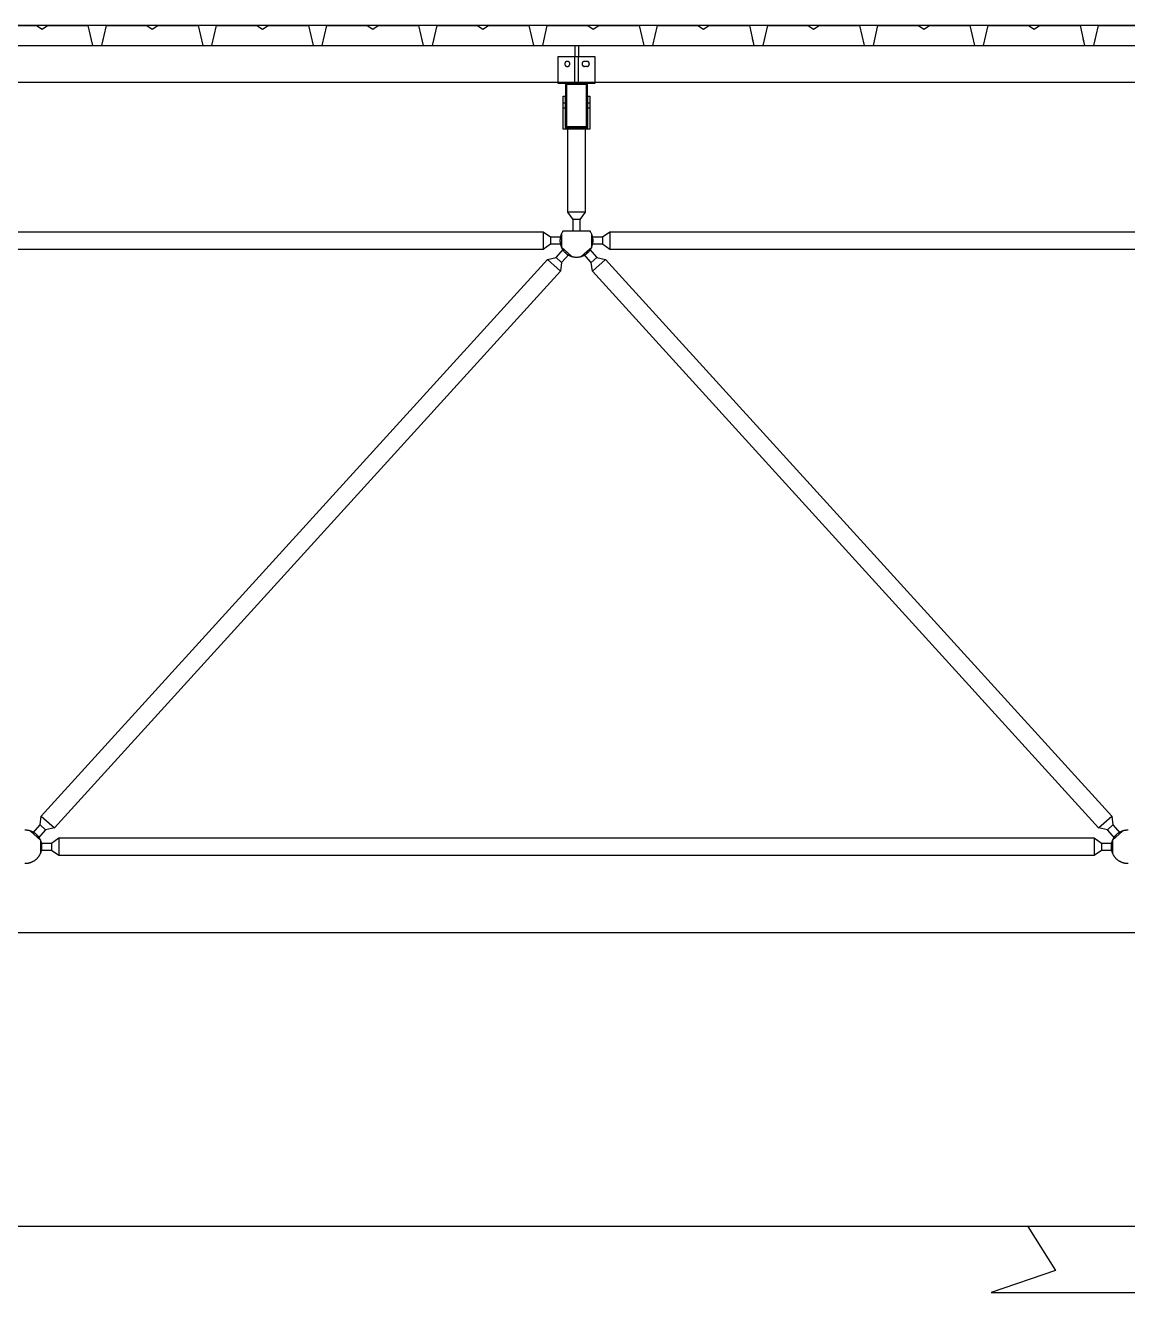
# Model space of a CAD drawing. Header units: centimetres. Extents: x 26200 to 152500, y -600 to 9300.
# Drawn here: x 139364.7 to 139664.7, y 1702 to 2047 of the extents above; entities that cross this region are included whole.
import ezdxf

# ---------------------------------------------------------------- set-up
doc = ezdxf.new("R2010")
doc.units = ezdxf.units.CM
doc.layers.add('ROTAS-KESIT-KANAL-UFLEME', color=20, linetype='Continuous')
doc.layers.add('ROTAS-MIMARI-KESIT', color=8, linetype='Continuous')

msp = doc.modelspace()

# ---------------------------------------------------------------- linework, layer by layer
at = {"layer": 'ROTAS-KESIT-KANAL-UFLEME'}
msp.add_lwpolyline([(139350.43, 1800), (139972.3, 1800), (139972.3, 1720), (139350.43, 1720)], close=True, dxfattribs=at)
msp.add_lwpolyline([(139637.56, 1720), (139645.06, 1708), (139627.56, 1702), (139697.56, 1702), (139680.06, 1708), (139687.56, 1720)], dxfattribs=at)
at = {"layer": 'ROTAS-MIMARI-KESIT'}
for points in [[(147194.7, 2046.99), (129122.2, 2046.99)], [(139356.74, 2046.99), (139367.74, 2046.99), (139369.24, 2045.99), (139370.74, 2046.99), (139381.74, 2046.99), (139382.99, 2041.49), (139385.49, 2041.49), (139385.93, 2043.44)], [(139382.54, 2043.44), (139382.99, 2041.49), (139385.49, 2041.49), (139386.74, 2046.99), (139397.74, 2046.99), (139399.24, 2045.99), (139400.74, 2046.99), (139411.74, 2046.99), (139412.99, 2041.49), (139415.49, 2041.49), (139416.74, 2046.99), (139427.74, 2046.99), (139429.24, 2045.99), (139430.74, 2046.99), (139441.74, 2046.99), (139442.99, 2041.49), (139445.49, 2041.49), (139446.74, 2046.99), (139457.74, 2046.99), (139459.24, 2045.99), (139460.74, 2046.99), (139471.74, 2046.99), (139472.99, 2041.49), (139475.49, 2041.49), (139475.93, 2043.44)], [(139472.54, 2043.44), (139472.99, 2041.49), (139475.49, 2041.49), (139476.74, 2046.99), (139487.74, 2046.99), (139489.24, 2045.99), (139490.74, 2046.99), (139501.74, 2046.99), (139502.99, 2041.49), (139505.49, 2041.49), (139506.74, 2046.99), (139517.74, 2046.99), (139519.24, 2045.99), (139520.74, 2046.99), (139531.74, 2046.99), (139532.99, 2041.49), (139535.49, 2041.49), (139536.74, 2046.99), (139547.74, 2046.99), (139549.24, 2045.99), (139550.74, 2046.99), (139561.74, 2046.99), (139562.99, 2041.49), (139565.49, 2041.49), (139565.93, 2043.44)], [(139562.54, 2043.44), (139562.99, 2041.49), (139565.49, 2041.49), (139566.74, 2046.99), (139577.74, 2046.99), (139579.24, 2045.99), (139580.74, 2046.99), (139591.74, 2046.99), (139592.99, 2041.49), (139595.49, 2041.49), (139596.74, 2046.99), (139607.74, 2046.99), (139609.24, 2045.99), (139610.74, 2046.99), (139621.74, 2046.99), (139622.99, 2041.49), (139625.49, 2041.49), (139626.74, 2046.99), (139637.74, 2046.99), (139639.24, 2045.99), (139640.74, 2046.99), (139651.74, 2046.99), (139652.99, 2041.49), (139655.49, 2041.49), (139655.93, 2043.44)], [(139652.54, 2043.44), (139652.99, 2041.49), (139655.49, 2041.49), (139656.74, 2046.99), (139667.74, 2046.99)], [(138119.7, 2041.49), (147187.2, 2041.49)], [(139514.2, 2041.49), (139514.2, 2038.49)], [(139515.2, 2041.49), (139515.2, 2038.49)], [(139514.2, 2031.49), (139514.2, 2038.49)], [(139515.2, 2031.49), (139515.2, 2038.49)], [(139516.9, 2037.19), (139516.88, 2037.19), (139516.87, 2037.19), (139516.85, 2037.18), (139516.83, 2037.18), (139516.82, 2037.18), (139516.8, 2037.18), (139516.79, 2037.18), (139516.77, 2037.17), (139516.75, 2037.17), (139516.74, 2037.17), (139516.72, 2037.16), (139516.7, 2037.16), (139516.69, 2037.15), (139516.67, 2037.15), (139516.66, 2037.14), (139516.64, 2037.14), (139516.62, 2037.13), (139516.61, 2037.12), (139516.59, 2037.12), (139516.58, 2037.11), (139516.56, 2037.1), (139516.54, 2037.09), (139516.53, 2037.08), (139516.51, 2037.07), (139516.5, 2037.06), (139516.48, 2037.05), (139516.47, 2037.04), (139516.46, 2037.03), (139516.44, 2037.02), (139516.43, 2037.01), (139516.42, 2036.99), (139516.4, 2036.98), (139516.39, 2036.97), (139516.38, 2036.96), (139516.37, 2036.94), (139516.35, 2036.93), (139516.34, 2036.91), (139516.33, 2036.9), (139516.32, 2036.88), (139516.31, 2036.87), (139516.3, 2036.85), (139516.29, 2036.84), (139516.28, 2036.82), (139516.28, 2036.81), (139516.27, 2036.79), (139516.26, 2036.78), (139516.25, 2036.76), (139516.25, 2036.74), (139516.24, 2036.73), (139516.23, 2036.71), (139516.23, 2036.7), (139516.22, 2036.68), (139516.22, 2036.66), (139516.22, 2036.65), (139516.21, 2036.63), (139516.21, 2036.61), (139516.21, 2036.6), (139516.2, 2036.58), (139516.2, 2036.57), (139516.2, 2036.55), (139516.2, 2036.53), (139516.2, 2036.52), (139516.2, 2036.5), (139516.2, 2036.49), (139516.2, 2036.47), (139516.2, 2036.46), (139516.2, 2036.44), (139516.2, 2036.42), (139516.2, 2036.41), (139516.2, 2036.39), (139516.21, 2036.38), (139516.21, 2036.36), (139516.21, 2036.34), (139516.22, 2036.33), (139516.22, 2036.31), (139516.22, 2036.29), (139516.23, 2036.28), (139516.23, 2036.26), (139516.24, 2036.25), (139516.25, 2036.23), (139516.25, 2036.21), (139516.26, 2036.2), (139516.27, 2036.18), (139516.28, 2036.16), (139516.28, 2036.15), (139516.29, 2036.13), (139516.3, 2036.12), (139516.31, 2036.1), (139516.32, 2036.09), (139516.33, 2036.07), (139516.34, 2036.06), (139516.35, 2036.05), (139516.37, 2036.03), (139516.38, 2036.02), (139516.39, 2036), (139516.4, 2035.99), (139516.42, 2035.98), (139516.43, 2035.97), (139516.44, 2035.95), (139516.46, 2035.94), (139516.47, 2035.93), (139516.48, 2035.92), (139516.5, 2035.91), (139516.51, 2035.9), (139516.53, 2035.89), (139516.54, 2035.88), (139516.56, 2035.87), (139516.58, 2035.86), (139516.59, 2035.86), (139516.61, 2035.85), (139516.62, 2035.84), (139516.64, 2035.84), (139516.66, 2035.83), (139516.67, 2035.82), (139516.69, 2035.82), (139516.7, 2035.81), (139516.72, 2035.81), (139516.74, 2035.81), (139516.75, 2035.8), (139516.77, 2035.8), (139516.79, 2035.8), (139516.8, 2035.79), (139516.82, 2035.79), (139516.83, 2035.79), (139516.85, 2035.79), (139516.87, 2035.79), (139516.88, 2035.79), (139516.9, 2035.79)], [(139517.5, 2037.19), (139516.9, 2037.19)], [(139517.5, 2035.79), (139516.9, 2035.79)], [(139517.5, 2035.79), (139517.51, 2035.79), (139517.53, 2035.79), (139517.54, 2035.79), (139517.56, 2035.79), (139517.58, 2035.79), (139517.59, 2035.79), (139517.61, 2035.8), (139517.62, 2035.8), (139517.64, 2035.8), (139517.66, 2035.81), (139517.67, 2035.81), (139517.69, 2035.81), (139517.71, 2035.82), (139517.72, 2035.82), (139517.74, 2035.83), (139517.76, 2035.84), (139517.77, 2035.84), (139517.79, 2035.85), (139517.8, 2035.86), (139517.82, 2035.86), (139517.83, 2035.87), (139517.85, 2035.88), (139517.87, 2035.89), (139517.88, 2035.9), (139517.9, 2035.91), (139517.91, 2035.92), (139517.92, 2035.93), (139517.94, 2035.94), (139517.95, 2035.95), (139517.97, 2035.97), (139517.98, 2035.98), (139517.99, 2035.99), (139518.01, 2036), (139518.02, 2036.02), (139518.03, 2036.03), (139518.04, 2036.05), (139518.05, 2036.06), (139518.06, 2036.07), (139518.07, 2036.09), (139518.08, 2036.1), (139518.09, 2036.12), (139518.1, 2036.13), (139518.11, 2036.15), (139518.12, 2036.16), (139518.13, 2036.18), (139518.13, 2036.2), (139518.14, 2036.21), (139518.15, 2036.23), (139518.15, 2036.25), (139518.16, 2036.26), (139518.17, 2036.28), (139518.17, 2036.29), (139518.17, 2036.31), (139518.18, 2036.33), (139518.18, 2036.34), (139518.19, 2036.36), (139518.19, 2036.38), (139518.19, 2036.39), (139518.19, 2036.41), (139518.19, 2036.42), (139518.2, 2036.44), (139518.2, 2036.46), (139518.2, 2036.47), (139518.2, 2036.49), (139518.2, 2036.5), (139518.2, 2036.52), (139518.2, 2036.53), (139518.19, 2036.55), (139518.19, 2036.57), (139518.19, 2036.58), (139518.19, 2036.6), (139518.19, 2036.61), (139518.18, 2036.63), (139518.18, 2036.65), (139518.17, 2036.66), (139518.17, 2036.68), (139518.17, 2036.7), (139518.16, 2036.71), (139518.15, 2036.73), (139518.15, 2036.74), (139518.14, 2036.76), (139518.13, 2036.78), (139518.13, 2036.79), (139518.12, 2036.81), (139518.11, 2036.82), (139518.1, 2036.84), (139518.09, 2036.85), (139518.08, 2036.87), (139518.07, 2036.88), (139518.06, 2036.9), (139518.05, 2036.91), (139518.04, 2036.93), (139518.03, 2036.94), (139518.02, 2036.96), (139518.01, 2036.97), (139517.99, 2036.98), (139517.98, 2036.99), (139517.97, 2037.01), (139517.95, 2037.02), (139517.94, 2037.03), (139517.92, 2037.04), (139517.91, 2037.05), (139517.9, 2037.06), (139517.88, 2037.07), (139517.87, 2037.08), (139517.85, 2037.09), (139517.83, 2037.1), (139517.82, 2037.11), (139517.8, 2037.12), (139517.79, 2037.12), (139517.77, 2037.13), (139517.76, 2037.14), (139517.74, 2037.14), (139517.72, 2037.15), (139517.71, 2037.15), (139517.69, 2037.16), (139517.67, 2037.16), (139517.66, 2037.17), (139517.64, 2037.17), (139517.62, 2037.17), (139517.61, 2037.18), (139517.59, 2037.18), (139517.58, 2037.18), (139517.56, 2037.18), (139517.54, 2037.18), (139517.53, 2037.19), (139517.51, 2037.19), (139517.5, 2037.19)], [(138119.7, 2031.49), (147187.2, 2031.49)], [(139509.7, 2031.49), (139519.7, 2031.49)], [(139517.7, 2019.19), (139517.7, 2031.19), (139511.7, 2031.19), (139511.7, 2019.19)], [(139511.1, 2025.89), (139511.6, 2025.89)], [(139517.8, 2025.89), (139518.3, 2025.89)], [(139511.1, 2024.49), (139511.6, 2024.49)], [(139517.8, 2024.49), (139518.3, 2024.49)], [(139512.28, 2018.69), (139512.28, 1996.09), (139513.7, 1994.09), (139513.7, 1991.09)], [(139515.7, 1991.09), (139515.7, 1994.09), (139517.11, 1996.09), (139517.11, 2018.69)], [(139517.11, 1996.09), (139512.28, 1996.09)], [(139515.7, 1994.09), (139513.7, 1994.09)], [(139218.8, 1989.39), (139221.8, 1989.39), (139223.8, 1990.8), (139505.6, 1990.8), (139507.6, 1989.39), (139510.6, 1989.39)], [(139505.6, 1990.8), (139505.6, 1985.97)], [(139511.1, 1991.09), (139511.01, 1990.97), (139510.93, 1990.84), (139510.85, 1990.71), (139510.77, 1990.58), (139510.7, 1990.45), (139510.63, 1990.31), (139510.56, 1990.17), (139510.51, 1990.02), (139510.45, 1989.88), (139510.43, 1989.8), (139510.4, 1989.73), (139510.38, 1989.65), (139510.36, 1989.57), (139510.34, 1989.5), (139510.32, 1989.42), (139510.3, 1989.34), (139510.28, 1989.26), (139510.27, 1989.19), (139510.26, 1989.11), (139510.24, 1989.03), (139510.23, 1988.95), (139510.22, 1988.87), (139510.22, 1988.79), (139510.21, 1988.71), (139510.2, 1988.63), (139510.2, 1988.55), (139510.2, 1988.47), (139510.2, 1988.39), (139510.2, 1988.31), (139510.2, 1988.23), (139510.2, 1988.15), (139510.21, 1988.07), (139510.21, 1987.99), (139510.22, 1987.92), (139510.23, 1987.84), (139510.24, 1987.76), (139510.25, 1987.68), (139510.28, 1987.53), (139510.31, 1987.37), (139510.35, 1987.22), (139510.39, 1987.07), (139510.44, 1986.93), (139510.49, 1986.79), (139510.55, 1986.65), (139510.61, 1986.51), (139510.67, 1986.37), (139510.74, 1986.24), (139510.81, 1986.11), (139510.89, 1985.98), (139510.98, 1985.86), (139511.07, 1985.73), (139511.16, 1985.61), (139511.26, 1985.49), (139511.36, 1985.37), (139511.47, 1985.25), (139511.52, 1985.2), (139511.58, 1985.14), (139511.64, 1985.09), (139511.69, 1985.04), (139511.75, 1984.98), (139511.81, 1984.93), (139511.88, 1984.88), (139511.94, 1984.83), (139512, 1984.78), (139512.07, 1984.74), (139512.13, 1984.69), (139512.2, 1984.65), (139512.26, 1984.6), (139512.33, 1984.56), (139512.4, 1984.52), (139512.47, 1984.48), (139512.54, 1984.44), (139512.61, 1984.4), (139512.68, 1984.36), (139512.75, 1984.33), (139512.82, 1984.3), (139512.9, 1984.26), (139512.97, 1984.23), (139513.04, 1984.2), (139513.12, 1984.17), (139513.19, 1984.15), (139513.27, 1984.12), (139513.34, 1984.1), (139513.49, 1984.05), (139513.64, 1984.01), (139513.79, 1983.98), (139513.95, 1983.95), (139514.1, 1983.93), (139514.25, 1983.91), (139514.4, 1983.9), (139514.55, 1983.89), (139514.7, 1983.89), (139514.85, 1983.89), (139515, 1983.9), (139515.15, 1983.91), (139515.3, 1983.93), (139515.45, 1983.95), (139515.6, 1983.98), (139515.75, 1984.01), (139515.9, 1984.05), (139516.05, 1984.1), (139516.13, 1984.12), (139516.2, 1984.15), (139516.28, 1984.17), (139516.35, 1984.2), (139516.43, 1984.23), (139516.5, 1984.26), (139516.57, 1984.3), (139516.64, 1984.33), (139516.71, 1984.36), (139516.79, 1984.4), (139516.86, 1984.44), (139516.93, 1984.48), (139516.99, 1984.52), (139517.06, 1984.56), (139517.13, 1984.6), (139517.2, 1984.65), (139517.26, 1984.69), (139517.33, 1984.74), (139517.39, 1984.78), (139517.46, 1984.83), (139517.52, 1984.88), (139517.58, 1984.93), (139517.64, 1984.98), (139517.7, 1985.04), (139517.76, 1985.09), (139517.82, 1985.14), (139517.87, 1985.2), (139517.93, 1985.25), (139518.04, 1985.37), (139518.14, 1985.49), (139518.24, 1985.61), (139518.33, 1985.73), (139518.42, 1985.86), (139518.5, 1985.98), (139518.58, 1986.11), (139518.65, 1986.24), (139518.72, 1986.37), (139518.79, 1986.51), (139518.85, 1986.65), (139518.9, 1986.79), (139518.95, 1986.93), (139519, 1987.07), (139519.04, 1987.22), (139519.08, 1987.37), (139519.11, 1987.53), (139519.14, 1987.68), (139519.15, 1987.76), (139519.16, 1987.84), (139519.17, 1987.92), (139519.18, 1987.99), (139519.19, 1988.07), (139519.19, 1988.15), (139519.19, 1988.23), (139519.2, 1988.31), (139519.2, 1988.39), (139519.2, 1988.47), (139519.19, 1988.55), (139519.19, 1988.63), (139519.19, 1988.71), (139519.18, 1988.79), (139519.17, 1988.87), (139519.16, 1988.95), (139519.15, 1989.03), (139519.14, 1989.11), (139519.13, 1989.19), (139519.11, 1989.26), (139519.09, 1989.34), (139519.08, 1989.42), (139519.06, 1989.5), (139519.04, 1989.57), (139519.02, 1989.65), (139518.99, 1989.73), (139518.97, 1989.8), (139518.94, 1989.88), (139518.89, 1990.02), (139518.83, 1990.17), (139518.77, 1990.31), (139518.7, 1990.45), (139518.63, 1990.58), (139518.55, 1990.71), (139518.47, 1990.84), (139518.38, 1990.97), (139518.3, 1991.09)], [(139511.1, 1991.09), (139518.3, 1991.09)], [(139518.8, 1989.39), (139521.8, 1989.39), (139523.8, 1990.8), (139805.6, 1990.8), (139807.6, 1989.39), (139810.6, 1989.39)], [(139523.8, 1990.8), (139523.8, 1985.97)], [(139510.6, 1987.39), (139507.6, 1987.39), (139505.6, 1985.97), (139223.8, 1985.97), (139221.8, 1987.39), (139218.8, 1987.39)], [(139507.6, 1989.39), (139507.6, 1987.39)], [(139510.6, 1990.24), (139510.6, 1986.53)], [(139518.8, 1990.24), (139518.8, 1986.53)], [(139810.6, 1987.39), (139807.6, 1987.39), (139805.6, 1985.97), (139523.8, 1985.97), (139521.8, 1987.39), (139518.8, 1987.39)], [(139521.8, 1989.39), (139521.8, 1987.39)], [(139509.18, 1983.81), (139510.66, 1982.46)], [(139510.57, 1986.6), (139513.31, 1984.11)], [(139516.08, 1984.11), (139518.83, 1986.6)], [(139518.73, 1982.46), (139520.21, 1983.81)], [(139506.79, 1983.28), (139510.36, 1980.03)], [(139519.03, 1980.03), (139522.61, 1983.28)], [(139368.73, 1829.31), (139370.21, 1827.97)], [(139369.03, 1831.74), (139372.61, 1828.5)], [(139656.79, 1828.5), (139660.36, 1831.74)], [(139659.18, 1827.97), (139660.66, 1829.31)], [(139364.6, 1818.89), (139364.7, 1818.89), (139364.8, 1818.89), (139364.9, 1818.89), (139365, 1818.9), (139365.1, 1818.9), (139365.2, 1818.92), (139365.31, 1818.93), (139365.41, 1818.94), (139365.52, 1818.96), (139365.62, 1818.98), (139365.73, 1819.01), (139365.83, 1819.03), (139365.94, 1819.06), (139366.04, 1819.09), (139366.15, 1819.13), (139366.25, 1819.16), (139366.35, 1819.2), (139366.46, 1819.25), (139366.56, 1819.29), (139366.66, 1819.34), (139366.76, 1819.39), (139366.86, 1819.44), (139366.96, 1819.5), (139367.06, 1819.56), (139367.16, 1819.62), (139367.26, 1819.68), (139367.35, 1819.75), (139367.44, 1819.82), (139367.53, 1819.89), (139367.62, 1819.97), (139367.71, 1820.04), (139367.8, 1820.12), (139367.88, 1820.2), (139367.96, 1820.29), (139368.04, 1820.37), (139368.12, 1820.46), (139368.19, 1820.55), (139368.26, 1820.64), (139368.33, 1820.73), (139368.4, 1820.83), (139368.46, 1820.92), (139368.53, 1821.02), (139368.58, 1821.12), (139368.64, 1821.22), (139368.69, 1821.32), (139368.75, 1821.42), (139368.79, 1821.52), (139368.84, 1821.63), (139368.88, 1821.73), (139368.92, 1821.83), (139368.96, 1821.94), (139368.99, 1822.04), (139369.02, 1822.15), (139369.05, 1822.25), (139369.08, 1822.36), (139369.1, 1822.46), (139369.12, 1822.57), (139369.14, 1822.67), (139369.16, 1822.78), (139369.17, 1822.88), (139369.18, 1822.98), (139369.19, 1823.08), (139369.19, 1823.19), (139369.2, 1823.29), (139369.2, 1823.39), (139369.2, 1823.49), (139369.19, 1823.59), (139369.19, 1823.69), (139369.18, 1823.79), (139369.17, 1823.89), (139369.16, 1824), (139369.14, 1824.1), (139369.12, 1824.21), (139369.1, 1824.31), (139369.08, 1824.41), (139369.05, 1824.52), (139369.02, 1824.62), (139368.99, 1824.73), (139368.96, 1824.83), (139368.92, 1824.94), (139368.88, 1825.04), (139368.84, 1825.15), (139368.79, 1825.25), (139368.75, 1825.35), (139368.69, 1825.45), (139368.64, 1825.55), (139368.58, 1825.65), (139368.53, 1825.75), (139368.46, 1825.85), (139368.4, 1825.94), (139368.33, 1826.04), (139368.26, 1826.13), (139368.19, 1826.22), (139368.12, 1826.31), (139368.04, 1826.4), (139367.96, 1826.49), (139367.88, 1826.57), (139367.8, 1826.65), (139367.71, 1826.73), (139367.62, 1826.81), (139367.53, 1826.88), (139367.44, 1826.95), (139367.35, 1827.02), (139367.26, 1827.09), (139367.16, 1827.15), (139367.06, 1827.21), (139366.96, 1827.27), (139366.86, 1827.33), (139366.76, 1827.38), (139366.66, 1827.43), (139366.56, 1827.48), (139366.46, 1827.53), (139366.35, 1827.57), (139366.25, 1827.61), (139366.15, 1827.65), (139366.04, 1827.68), (139365.94, 1827.71), (139365.83, 1827.74), (139365.73, 1827.77), (139365.62, 1827.79), (139365.52, 1827.81), (139365.41, 1827.83), (139365.31, 1827.84), (139365.2, 1827.86), (139365.1, 1827.87), (139365, 1827.88), (139364.9, 1827.88), (139364.8, 1827.89), (139364.7, 1827.89), (139364.6, 1827.89)], [(139366.08, 1827.67), (139368.83, 1825.17)], [(139368.8, 1824.39), (139371.8, 1824.39), (139373.8, 1825.8), (139655.6, 1825.8), (139657.6, 1824.39), (139660.6, 1824.39)], [(139368.8, 1825.24), (139368.8, 1821.53)], [(139373.8, 1825.8), (139373.8, 1820.97)], [(139655.6, 1825.8), (139655.6, 1820.97)], [(139664.8, 1827.89), (139664.7, 1827.89), (139664.6, 1827.89), (139664.5, 1827.88), (139664.4, 1827.88), (139664.29, 1827.87), (139664.19, 1827.86), (139664.09, 1827.84), (139663.98, 1827.83), (139663.88, 1827.81), (139663.77, 1827.79), (139663.67, 1827.77), (139663.56, 1827.74), (139663.46, 1827.71), (139663.35, 1827.68), (139663.25, 1827.65), (139663.15, 1827.61), (139663.04, 1827.57), (139662.94, 1827.53), (139662.83, 1827.48), (139662.73, 1827.43), (139662.63, 1827.38), (139662.53, 1827.33), (139662.43, 1827.27), (139662.33, 1827.21), (139662.24, 1827.15), (139662.14, 1827.09), (139662.04, 1827.02), (139661.95, 1826.95), (139661.86, 1826.88), (139661.77, 1826.81), (139661.68, 1826.73), (139661.6, 1826.65), (139661.52, 1826.57), (139661.43, 1826.49), (139661.36, 1826.4), (139661.28, 1826.31), (139661.2, 1826.22), (139661.13, 1826.13), (139661.06, 1826.04), (139661, 1825.94), (139660.93, 1825.85), (139660.87, 1825.75), (139660.81, 1825.65), (139660.75, 1825.55), (139660.7, 1825.45), (139660.65, 1825.35), (139660.6, 1825.25), (139660.56, 1825.15), (139660.51, 1825.04), (139660.47, 1824.94), (139660.44, 1824.83), (139660.4, 1824.73), (139660.37, 1824.62), (139660.34, 1824.52), (139660.32, 1824.41), (139660.29, 1824.31), (139660.27, 1824.21), (139660.25, 1824.1), (139660.24, 1824), (139660.23, 1823.89), (139660.22, 1823.79), (139660.21, 1823.69), (139660.2, 1823.59), (139660.2, 1823.49), (139660.2, 1823.39), (139660.2, 1823.29), (139660.2, 1823.19), (139660.21, 1823.08), (139660.22, 1822.98), (139660.23, 1822.88), (139660.24, 1822.78), (139660.25, 1822.67), (139660.27, 1822.57), (139660.29, 1822.46), (139660.32, 1822.36), (139660.34, 1822.25), (139660.37, 1822.15), (139660.4, 1822.04), (139660.44, 1821.94), (139660.47, 1821.83), (139660.51, 1821.73), (139660.56, 1821.63), (139660.6, 1821.52), (139660.65, 1821.42), (139660.7, 1821.32), (139660.75, 1821.22), (139660.81, 1821.12), (139660.87, 1821.02), (139660.93, 1820.92), (139661, 1820.83), (139661.06, 1820.73), (139661.13, 1820.64), (139661.2, 1820.55), (139661.28, 1820.46), (139661.36, 1820.37), (139661.43, 1820.29), (139661.52, 1820.2), (139661.6, 1820.12), (139661.68, 1820.04), (139661.77, 1819.97), (139661.86, 1819.89), (139661.95, 1819.82), (139662.04, 1819.75), (139662.14, 1819.68), (139662.24, 1819.62), (139662.33, 1819.56), (139662.43, 1819.5), (139662.53, 1819.44), (139662.63, 1819.39), (139662.73, 1819.34), (139662.83, 1819.29), (139662.94, 1819.25), (139663.04, 1819.2), (139663.15, 1819.16), (139663.25, 1819.13), (139663.35, 1819.09), (139663.46, 1819.06), (139663.56, 1819.03), (139663.67, 1819.01), (139663.77, 1818.98), (139663.88, 1818.96), (139663.98, 1818.94), (139664.09, 1818.93), (139664.19, 1818.92), (139664.29, 1818.9), (139664.4, 1818.9), (139664.5, 1818.89), (139664.6, 1818.89), (139664.7, 1818.89), (139664.8, 1818.89)], [(139660.57, 1825.17), (139663.31, 1827.67)], [(139660.6, 1825.24), (139660.6, 1821.53)], [(139660.6, 1822.39), (139657.6, 1822.39), (139655.6, 1820.97), (139373.8, 1820.97), (139371.8, 1822.39), (139368.8, 1822.39)], [(139371.8, 1824.39), (139371.8, 1822.39)], [(139657.6, 1824.39), (139657.6, 1822.39)]]:
    msp.add_lwpolyline(points, dxfattribs=at)
for points in [[(139509.7, 2038.49), (139519.7, 2038.49), (139519.7, 2031.19), (139509.7, 2031.19)], [(139512.9, 2036.49), (139512.9, 2036.5), (139512.9, 2036.52), (139512.9, 2036.53), (139512.89, 2036.55), (139512.89, 2036.57), (139512.89, 2036.58), (139512.89, 2036.6), (139512.89, 2036.61), (139512.88, 2036.63), (139512.88, 2036.65), (139512.87, 2036.66), (139512.87, 2036.68), (139512.87, 2036.7), (139512.86, 2036.71), (139512.85, 2036.73), (139512.85, 2036.74), (139512.84, 2036.76), (139512.83, 2036.78), (139512.83, 2036.79), (139512.82, 2036.81), (139512.81, 2036.82), (139512.8, 2036.84), (139512.79, 2036.85), (139512.78, 2036.87), (139512.77, 2036.88), (139512.76, 2036.9), (139512.75, 2036.91), (139512.74, 2036.93), (139512.73, 2036.94), (139512.72, 2036.96), (139512.71, 2036.97), (139512.69, 2036.98), (139512.68, 2036.99), (139512.67, 2037.01), (139512.65, 2037.02), (139512.64, 2037.03), (139512.62, 2037.04), (139512.61, 2037.05), (139512.6, 2037.06), (139512.58, 2037.07), (139512.57, 2037.08), (139512.55, 2037.09), (139512.53, 2037.1), (139512.52, 2037.11), (139512.5, 2037.12), (139512.49, 2037.12), (139512.47, 2037.13), (139512.46, 2037.14), (139512.44, 2037.14), (139512.42, 2037.15), (139512.41, 2037.15), (139512.39, 2037.16), (139512.37, 2037.16), (139512.36, 2037.17), (139512.34, 2037.17), (139512.32, 2037.17), (139512.31, 2037.18), (139512.29, 2037.18), (139512.28, 2037.18), (139512.26, 2037.18), (139512.24, 2037.18), (139512.23, 2037.19), (139512.21, 2037.19), (139512.2, 2037.19), (139512.18, 2037.19), (139512.17, 2037.19), (139512.15, 2037.18), (139512.13, 2037.18), (139512.12, 2037.18), (139512.1, 2037.18), (139512.09, 2037.18), (139512.07, 2037.17), (139512.05, 2037.17), (139512.04, 2037.17), (139512.02, 2037.16), (139512, 2037.16), (139511.99, 2037.15), (139511.97, 2037.15), (139511.96, 2037.14), (139511.94, 2037.14), (139511.92, 2037.13), (139511.91, 2037.12), (139511.89, 2037.12), (139511.88, 2037.11), (139511.86, 2037.1), (139511.84, 2037.09), (139511.83, 2037.08), (139511.81, 2037.07), (139511.8, 2037.06), (139511.78, 2037.05), (139511.77, 2037.04), (139511.76, 2037.03), (139511.74, 2037.02), (139511.73, 2037.01), (139511.72, 2036.99), (139511.7, 2036.98), (139511.69, 2036.97), (139511.68, 2036.96), (139511.67, 2036.94), (139511.65, 2036.93), (139511.64, 2036.91), (139511.63, 2036.9), (139511.62, 2036.88), (139511.61, 2036.87), (139511.6, 2036.85), (139511.59, 2036.84), (139511.58, 2036.82), (139511.58, 2036.81), (139511.57, 2036.79), (139511.56, 2036.78), (139511.55, 2036.76), (139511.55, 2036.74), (139511.54, 2036.73), (139511.53, 2036.71), (139511.53, 2036.7), (139511.52, 2036.68), (139511.52, 2036.66), (139511.52, 2036.65), (139511.51, 2036.63), (139511.51, 2036.61), (139511.51, 2036.6), (139511.5, 2036.58), (139511.5, 2036.57), (139511.5, 2036.55), (139511.5, 2036.53), (139511.5, 2036.52), (139511.5, 2036.5), (139511.5, 2036.49), (139511.5, 2036.47), (139511.5, 2036.46), (139511.5, 2036.44), (139511.5, 2036.42), (139511.5, 2036.41), (139511.5, 2036.39), (139511.51, 2036.38), (139511.51, 2036.36), (139511.51, 2036.34), (139511.52, 2036.33), (139511.52, 2036.31), (139511.52, 2036.29), (139511.53, 2036.28), (139511.53, 2036.26), (139511.54, 2036.25), (139511.55, 2036.23), (139511.55, 2036.21), (139511.56, 2036.2), (139511.57, 2036.18), (139511.58, 2036.16), (139511.58, 2036.15), (139511.59, 2036.13), (139511.6, 2036.12), (139511.61, 2036.1), (139511.62, 2036.09), (139511.63, 2036.07), (139511.64, 2036.06), (139511.65, 2036.05), (139511.67, 2036.03), (139511.68, 2036.02), (139511.69, 2036), (139511.7, 2035.99), (139511.72, 2035.98), (139511.73, 2035.97), (139511.74, 2035.95), (139511.76, 2035.94), (139511.77, 2035.93), (139511.78, 2035.92), (139511.8, 2035.91), (139511.81, 2035.9), (139511.83, 2035.89), (139511.84, 2035.88), (139511.86, 2035.87), (139511.88, 2035.86), (139511.89, 2035.86), (139511.91, 2035.85), (139511.92, 2035.84), (139511.94, 2035.84), (139511.96, 2035.83), (139511.97, 2035.82), (139511.99, 2035.82), (139512, 2035.81), (139512.02, 2035.81), (139512.04, 2035.81), (139512.05, 2035.8), (139512.07, 2035.8), (139512.09, 2035.8), (139512.1, 2035.79), (139512.12, 2035.79), (139512.13, 2035.79), (139512.15, 2035.79), (139512.17, 2035.79), (139512.18, 2035.79), (139512.2, 2035.79), (139512.21, 2035.79), (139512.23, 2035.79), (139512.24, 2035.79), (139512.26, 2035.79), (139512.28, 2035.79), (139512.29, 2035.79), (139512.31, 2035.8), (139512.32, 2035.8), (139512.34, 2035.8), (139512.36, 2035.81), (139512.37, 2035.81), (139512.39, 2035.81), (139512.41, 2035.82), (139512.42, 2035.82), (139512.44, 2035.83), (139512.46, 2035.84), (139512.47, 2035.84), (139512.49, 2035.85), (139512.5, 2035.86), (139512.52, 2035.86), (139512.53, 2035.87), (139512.55, 2035.88), (139512.57, 2035.89), (139512.58, 2035.9), (139512.6, 2035.91), (139512.61, 2035.92), (139512.62, 2035.93), (139512.64, 2035.94), (139512.65, 2035.95), (139512.67, 2035.97), (139512.68, 2035.98), (139512.69, 2035.99), (139512.71, 2036), (139512.72, 2036.02), (139512.73, 2036.03), (139512.74, 2036.05), (139512.75, 2036.06), (139512.76, 2036.07), (139512.77, 2036.09), (139512.78, 2036.1), (139512.79, 2036.12), (139512.8, 2036.13), (139512.81, 2036.15), (139512.82, 2036.16), (139512.83, 2036.18), (139512.83, 2036.2), (139512.84, 2036.21), (139512.85, 2036.23), (139512.85, 2036.25), (139512.86, 2036.26), (139512.87, 2036.28), (139512.87, 2036.29), (139512.87, 2036.31), (139512.88, 2036.33), (139512.88, 2036.34), (139512.89, 2036.36), (139512.89, 2036.38), (139512.89, 2036.39), (139512.89, 2036.41), (139512.89, 2036.42), (139512.9, 2036.44), (139512.9, 2036.46), (139512.9, 2036.47)], [(139517.4, 2030.89), (139512, 2030.89), (139512, 2019.49), (139517.4, 2019.49)], [(139511.1, 2027.69), (139511.6, 2027.69), (139511.6, 2019.19), (139517.8, 2019.19), (139517.8, 2027.69), (139518.3, 2027.69), (139518.3, 2018.69), (139511.1, 2018.69)], [(139366.72, 1827.09), (139368.73, 1829.31), (139369.03, 1831.74), (139506.79, 1983.28), (139509.18, 1983.81), (139511.2, 1986.03), (139512.68, 1984.68), (139510.66, 1982.46), (139510.36, 1980.03), (139372.61, 1828.5), (139370.21, 1827.97), (139368.2, 1825.75)], [(139661.2, 1825.75), (139659.18, 1827.97), (139656.79, 1828.5), (139519.03, 1980.03), (139518.73, 1982.46), (139516.72, 1984.68), (139518.2, 1986.03), (139520.21, 1983.81), (139522.61, 1983.28), (139660.36, 1831.74), (139660.66, 1829.31), (139662.68, 1827.09)]]:
    msp.add_lwpolyline(points, close=True, dxfattribs=at)

doc.saveas('drawing.dxf')
